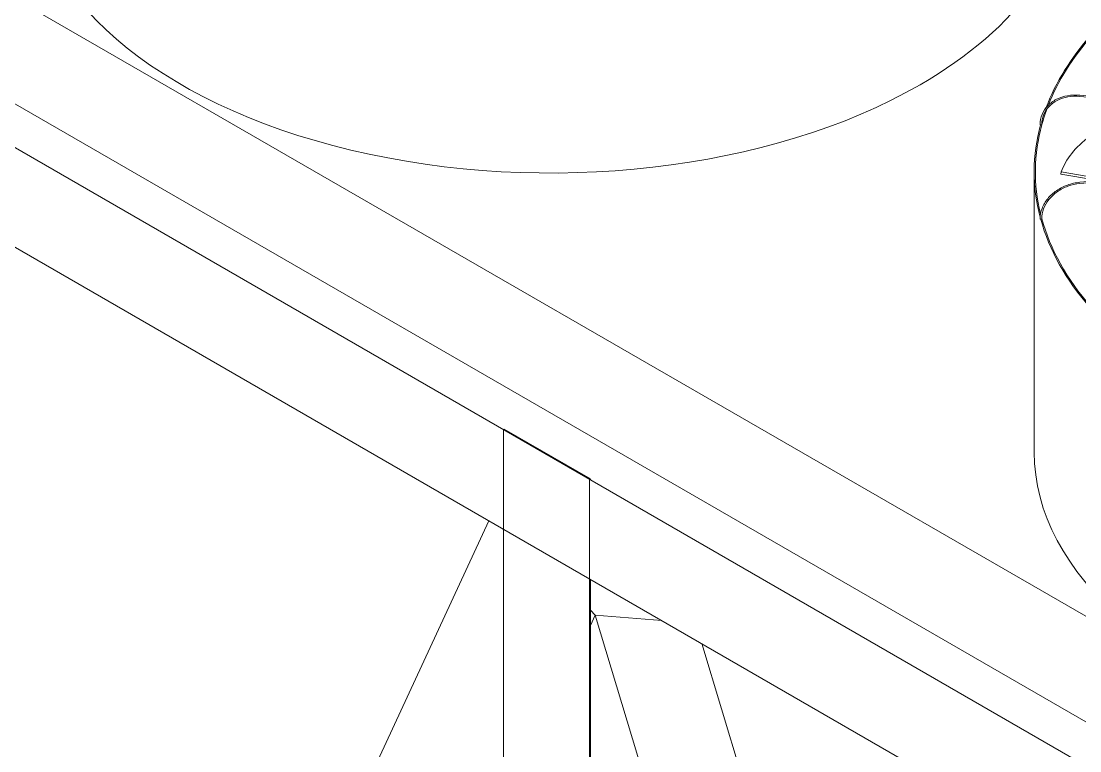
# Model space of a CAD drawing. Header units: millimetres. Extents: x -312439 to 477422, y -331570 to 212570.
# Drawn here: x 395157 to 395689, y 105970 to 106337 of the extents above; entities that cross this region are included whole.
import ezdxf

# ---------------------------------------------------------------- set-up
doc = ezdxf.new("R2010")
doc.units = ezdxf.units.MM

msp = doc.modelspace()

# ---------------------------------------------------------------- linework, layer by layer
at = {"color": 3, "linetype": 'Continuous', "lineweight": 0, "extrusion": (0, 0.816497, 0.57735)}
for p, q in [((396004.965, 105856.857), (393969.388, 107032.098)), ((395958.627, 105830.604), (393923.483, 107005.594)), ((393903.994, 106994.843), (397967.064, 104649.029)), ((395940.005, 105769.346), (393904.428, 106944.587)), ((395665.946, 106120.181), (395665.946, 106260.921)), ((395399.894, 106131.685), (395399.461, 106131.435)), ((395399.461, 106131.435), (395399.461, 105789.857)), ((395443.201, 106106.682), (395399.894, 106131.685)), ((395442.768, 106106.432), (395443.201, 106106.682)), ((395442.768, 106106.432), (395442.768, 105764.854)), ((395285.537, 105855.631), (395392.212, 106085.614)), ((395443.201, 106056.176), (395443.201, 105764.604)), ((395445.62, 106038.213), (395443.201, 106040.809)), ((395445.62, 106038.213), (395443.201, 106032.997)), ((395479.051, 106035.477), (395445.62, 106038.213)), ((395445.62, 106038.213), (395546.234, 105705.118)), ((395499.028, 106023.944), (395605.703, 105670.784))]:
    msp.add_line(p, q, dxfattribs=at)
at = {"color": 0, "linetype": 'Continuous', "lineweight": 0, "extrusion": (0, 0.816497, 0.57735)}
for p, q in [((395688.799, 106298.766), (395902.039, 106279.266)), ((395688.854, 106299.375), (395902.153, 106279.871)), ((395902.24, 106275.14), (395688.799, 106255.622)), ((395688.854, 106255.012), (395902.421, 106274.542)), ((395679.351, 106259.663), (395679.515, 106260.809)), ((395696.206, 106256.857), (395679.351, 106259.663)), ((395679.515, 106260.809), (395695.902, 106258.08))]:
    msp.add_line(p, q, dxfattribs=at)
at = {"color": 3, "linetype": 'Continuous', "lineweight": 0}
for centre, start_param, end_param in [((395423.275, 106411.683), 0, 2.3561945), ((395423.275, 106411.683), 2.3561945, 3.1415927), ((395928.171, 106120.181), 0, 2.3561945)]:
    msp.add_ellipse(centre, major_axis=(-262.225, 0), ratio=0.5773503, start_param=start_param, end_param=end_param, dxfattribs=at)
at = {"color": 0, "linetype": 'Continuous', "lineweight": 0}
for centre, major_axis, ratio, start_param, end_param in [((395928.171, 106260.921), (-262.225, 0), 0.5773503, 5.8129334, 6.0685314), ((395928.171, 106260.921), (-261.613, 0), 0.5773503, 5.8119417, 6.0598961), ((395928.171, 106260.921), (-261.613, 0), 0.5773503, 6.0736106, 6.1250005), ((395928.171, 106260.921), (-262.225, 0), 0.5773503, 6.126925, 6.4343205), ((395928.171, 106260.921), (-261.613, 0), 0.5773503, 6.1262297, 6.4235661), ((395669.218, 106284.653), (0.306, 0), 0.5773503, 3.1415927, 5.0788735), ((395669.52, 106284.626), (0.306, 0.006), 0.5752952, 4.5444916, 6.1152879), ((395669.52, 106284.626), (0.306, 0.006), 0.5752952, 6.1152879, 6.2831853), ((395928.336, 106219.383), (-250.189, 35.961), 0.3284711, 5.9728515, 6.2156373), ((395669.218, 106237.314), (0.306, 0), 0.5773503, 3.1415927, 5.3930328), ((395928.171, 106260.921), (-262.225, 0), 0.5773503, 0.15775, 0.4689102), ((395669.52, 106237.342), (0.306, 0.006), 0.5792658, 4.8585762, 6.2831853), ((395928.171, 106260.921), (-261.613, 0), 0.5773503, 0.1573017, 0.4645126)]:
    msp.add_ellipse(centre, major_axis=major_axis, ratio=ratio, start_param=start_param, end_param=end_param, dxfattribs=at)
for points, knots in [([(395668.911, 106284.653), (395668.911, 106286.39), (395669.244, 106288.097), (395670.543, 106291.284), (395671.509, 106292.761), (395673.973, 106295.34), (395675.472, 106296.441), (395678.852, 106298.162), (395680.733, 106298.782), (395684.694, 106299.484), (395686.775, 106299.566), (395688.854, 106299.375)], [4.712389, 4.712389, 4.712389, 4.712389, 5.0265482, 5.0265482, 5.3407075, 5.3407075, 5.6548668, 5.6548668, 5.969026, 5.969026, 6.2831853, 6.2831853, 6.2831853, 6.2831853]), ([(395688.799, 106298.766), (395686.783, 106298.95), (395684.769, 106298.867), (395680.945, 106298.179), (395679.136, 106297.573), (395675.905, 106295.903), (395674.483, 106294.838), (395672.164, 106292.359), (395671.267, 106290.946), (395670.083, 106287.907), (395669.795, 106286.283), (395669.826, 106284.631)], [6.2831853, 6.2831853, 6.2831853, 6.2831853, 6.6004533, 6.6004533, 6.9177214, 6.9177214, 7.2349894, 7.2349894, 7.5522575, 7.5522575, 7.8695255, 7.8695255, 7.8695255, 7.8695255]), ([(395668.911, 106237.314), (395668.911, 106239.05), (395669.244, 106240.814), (395670.538, 106244.225), (395671.499, 106245.87), (395673.951, 106248.885), (395675.443, 106250.254), (395678.81, 106252.585), (395680.686, 106253.546), (395684.641, 106254.97), (395686.719, 106255.432), (395688.799, 106255.622)], [4.712389, 4.712389, 4.712389, 4.712389, 5.0265482, 5.0265482, 5.3407075, 5.3407075, 5.6548668, 5.6548668, 5.969026, 5.969026, 6.2831853, 6.2831853, 6.2831853, 6.2831853]), ([(395688.854, 106255.012), (395686.839, 106254.828), (395684.823, 106254.377), (395680.992, 106252.987), (395679.178, 106252.048), (395675.934, 106249.778), (395674.505, 106248.447), (395672.174, 106245.528), (395671.272, 106243.942), (395670.083, 106240.674), (395669.795, 106238.993), (395669.826, 106237.347)], [0, 0, 0, 0, 0.317268, 0.317268, 0.6345361, 0.6345361, 0.9518041, 0.9518041, 1.2690722, 1.2690722, 1.5863402, 1.5863402, 1.5863402, 1.5863402])]:
    msp.add_open_spline(points, degree=3, knots=knots, dxfattribs=at)

doc.saveas('drawing.dxf')
